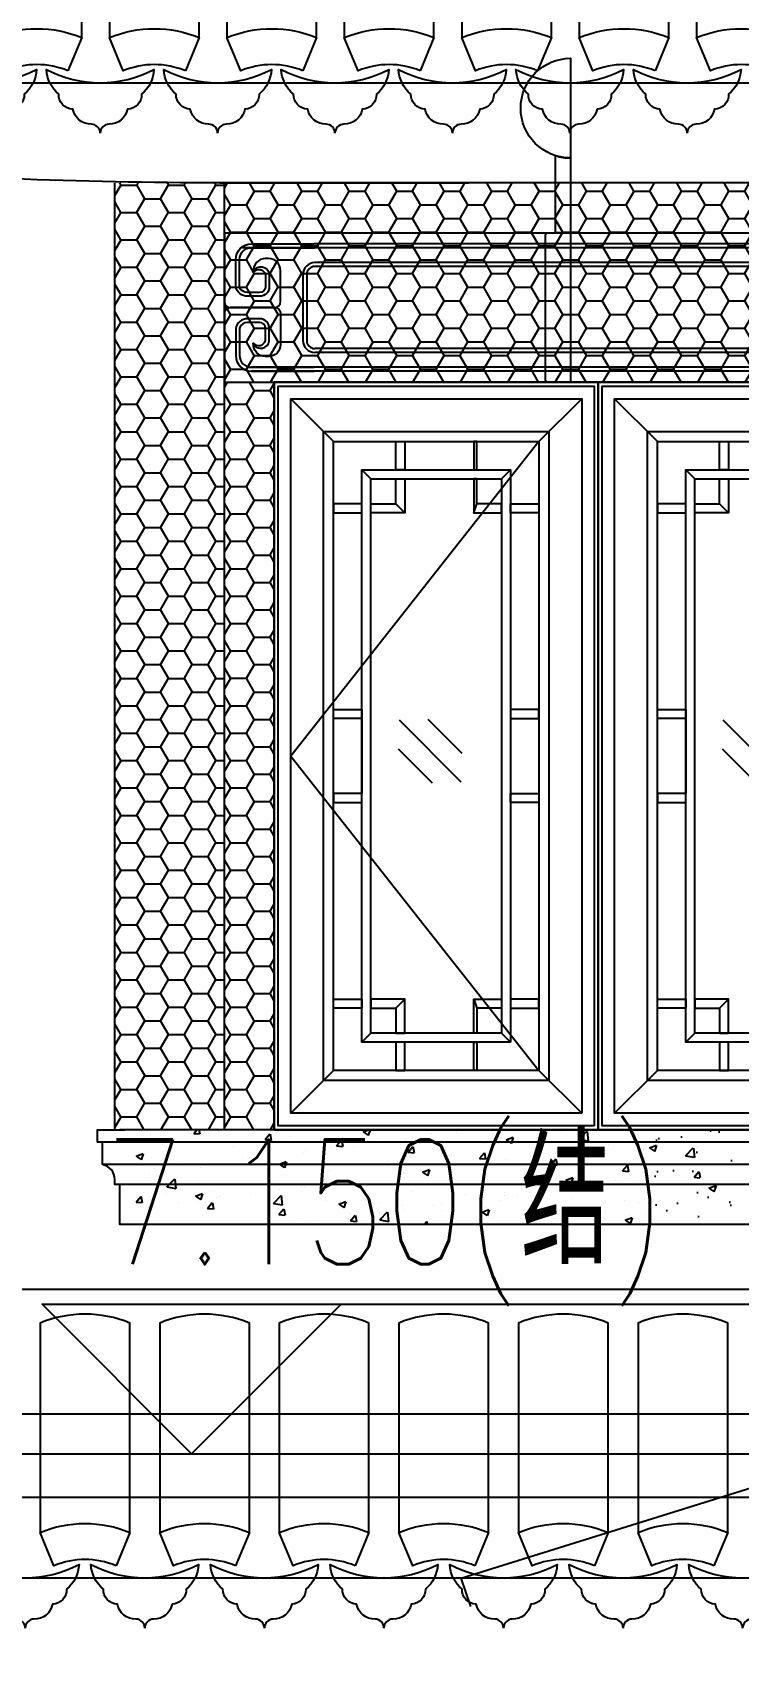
# Model space of a CAD drawing. Extents: x 296441 to 853063, y 459050 to 1117990.
# Drawn here: x 658513 to 659930, y 1060328 to 1063606 of the extents above; entities that cross this region are included whole.
import ezdxf

# ---------------------------------------------------------------- set-up
doc = ezdxf.new("R2010")
doc.units = 0
doc.header["$LTSCALE"] = 1000
for name, pattern in [('CENTER-1', [10, 6.25, -1.25, 1.25, -1.25]), ('CENTER2', [28.574999999999996, 19.05, -3.174999999999999, 3.174999999999999, -3.174999999999999]), ('E4-ELEV-S$0$HIDDEN2', [4.762499999999999, 3.175, -1.5875])]:
    doc.linetypes.add(name, pattern=pattern)
for name, color, linetype in [('00-景观-剖', 6, 'Continuous'), ('95', 95, 'Continuous'), ('E4-ELEV-S$0$$0$A-ELEV-HEVY', 2, 'Continuous'), ('E4-ELEV-S$0$A-ELEV-HDDN', 161, 'E4-ELEV-S$0$HIDDEN2'), ('E4-ELEV-S$0$A-ELEV-HEVY', 2, 'Continuous'), ('E4-ELEV-S$0$A-ELEV-MEDM', 4, 'Continuous'), ('E4-ELEV-S$0$A-ELEV-MEDM-HEVY', 2, 'Continuous'), ('E4-ELEV-S$0$A-ELEV-THIN', 144, 'Continuous'), ('E4-ELEV-S$0$A-ELEV-XTHIN', 5, 'Continuous'), ('E4-ELEV-S$0$LPM540255$0$A-ELEV-MEDM', 4, 'Continuous'), ('E4-ELEV-S$0$LPM540255$0$A-ELEV-THIN', 144, 'Continuous'), ('E4-ELEV-S$0$LPM540255$0$A-ELEV-THIN-GRAY', 252, 'Continuous'), ('E4-ELEV-S$0$LPM540255$0$A-WALL', 1, 'Continuous'), ('E4-TEXT-S$0$A-ANNO-LEVL', 3, 'Continuous'), ('E4-TEXT-S$0$A-ANNO-LEVL-TEXT', 255, 'Continuous'), ('G-GRID', 8, 'CENTER2'), ('G-XREF', 2, 'Continuous'), ('ZT0_默认图层-----PM、LM、DY、JD', 7, 'Continuous'), ('ZT1_通用--填充---PM、LM、DY、JD', 8, 'Continuous'), ('主框线', 4, 'Continuous'), ('副框内口线', 6, 'Continuous'), ('花格栅', 6, 'Continuous'), ('铝合金花格条', 5, 'Continuous')]:
    doc.layers.add(name, color=color, linetype=linetype)
doc.layers.add('E4-ELEV-S$0$ENTR-DETL-P$0$A-ANNO-NPLT', color=215, linetype='Continuous', plot=False)
doc.layers.add('E4-TEXT-S$0$A-ANNO-NPLT', color=215, linetype='Continuous', plot=False)
doc.styles.add('E4-TEXT-S$0$GOA_01_thin_0.75', font='romans.shx', dxfattribs={"width": 0.75, "bigfont": 'hzdx.shx'})

# ---------------------------------------------------------------- blocks, each defined once
blk = doc.blocks.new('E4-ELEV-S$0$cfdhf')
at = {"layer": 'E4-ELEV-S$0$$0$A-ELEV-HEVY'}
blk.add_lwpolyline([(-1.164153218269348e-10, -190.000317406375), (9.999999999883585, -190.000317406375), (9.999999999883585, -110.000317406375), (19.99999999988358, -110.000317406375), (19.99999999988358, -100.000317406375, -0.3620499351813308), (44.99999999988358, -70.00031740637496), (44.99999999988358, -25.00031740637496), (54.99999999988358, -25.00031740637496), (54.99999999988358, -0.0003174063749611378), (0, 0.006060618790797889)], format="xyb", dxfattribs=at)
blk = doc.blocks.new('E4-ELEV-S$0$LPM540255$0$回纹头1A-E')
at = {"layer": 'E4-ELEV-S$0$LPM540255$0$A-ELEV-MEDM'}
for p, q in [((0, 0), (120, 0)), ((0, 0), (0, -200)), ((0, -200), (119.9999999998836, -200))]:
    blk.add_line(p, q, dxfattribs=at)
at = {"layer": 'E4-ELEV-S$0$LPM540255$0$A-ELEV-THIN'}
for points in [[(-1.164153218269348e-10, -91.99999999949068, 0.414213562390854), (7.999999999883585, -99.9999999999709), (67.00000000008731, -99.9999999999709), (7.999999999883585, -99.9999999999709), (67.00000000008731, -99.9999999999709, 0.414213562355336), (75.00000000008731, -91.9999999999709), (74.9999999999709, -50.40000000096916, 0.4142135623908541), (58.9999999999709, -34.39999999996508), (54.99999999915599, -34.39999999999418, 0.4272940225238311), (38.52088220507721, -52.43935514769692, -0.5965115786824848), (55.00000000008731, -56), (54.9999999999709, -72.0000000003929, -0.414213562355336), (46.9999999999709, -79.99999999994179), (31.00000000008731, -79.99999999991269, -0.3445430035071395), (19.99999999988358, -71.99999999991269), (19.99999999988358, -35.99999999902502, -0.414213427603688), (35.99999263870995, -19.99999999998545), (119.9999999997672, -19.99999999998545)], [(121.0000050608069, -45.00000000001455, 0.4142136971421124), (110, -56.00000000069849), (110, -143.9999999999127, 0.4142136971422424), (121.0000050606905, -154.9999999999272, 0.4142136971422424)], [(-1.164153218269348e-10, -108.0000000004511, -0.414213562390854), (7.999999999883585, -99.9999999999709), (67.00000000008731, -99.9999999999709), (7.999999999883585, -99.9999999999709), (67.00000000008731, -99.9999999999709, -0.414213562355336), (75.00000000008731, -107.9999999999709), (74.9999999999709, -149.5999999989726, -0.4142135623908541), (58.9999999999709, -165.5999999999767), (54.99999999915599, -165.5999999999476, -0.4272940225238311), (38.52088220507721, -147.5606448522449, 0.5965115786824848), (55.00000000008731, -143.9999999999418), (54.9999999999709, -127.9999999995489, 0.414213562355336), (46.9999999999709, -120), (31.00000000008731, -120.0000000000291, 0.3445430035071395), (19.99999999988358, -128.0000000000291), (19.99999999988358, -164.0000000009168, 0.414213427603688), (35.99999263870995, -179.9999999999563), (119.9999999997672, -179.9999999999563)]]:
    blk.add_lwpolyline(points, format="xyb", dxfattribs=at)
at = {"layer": 'E4-ELEV-S$0$LPM540255$0$A-ELEV-THIN-GRAY'}
for points in [[(38.48250360201928, -51.30087691385415, -0.7201932216565652), (60.00000000008731, -55.36506726680091), (59.9999999999709, -72.000000000422, -0.4142135623556092), (46.9999999999709, -84.99999999994179), (31.00000000008731, -84.99999999991269, -0.3693926074614691), (14.99999999988358, -71.99999999979627), (14.99999999988358, -35.99999999902502, -0.4142134276036953), (35.9999903383432, -14.99999999998545), (119.9999999997672, -14.99999999998545)], [(121.0000073611736, -40.00000000001455, 0.4142136971425143), (105, -56.00000000100408), (105, -143.9999999999127, 0.4142136971418046), (121.0000073611736, -159.9999999999272)], [(38.48250360201928, -148.6991230860876, 0.7201932216565652), (60.00000000008731, -144.6349327331409), (59.9999999999709, -127.9999999995198, 0.4142135623556092), (46.9999999999709, -115), (31.00000000008731, -115.0000000000291, 0.3693926074614691), (14.99999999988358, -128.0000000001455), (14.99999999988358, -164.0000000009168, 0.4142134276036953), (35.9999903383432, -184.9999999999563), (119.9999999997672, -184.9999999999563)]]:
    blk.add_lwpolyline(points, format="xyb", dxfattribs=at)
blk = doc.blocks.new('E4-ELEV-S$0$huixingwen111')
at = {"layer": 'E4-ELEV-S$0$A-ELEV-MEDM'}
for p, q in [((3.000015183177311, 300.0000000001164), (2800.000000006185, 300.0000000001164)), ((3.000015183177311, 8.731149137020111e-11), (2800.000000006185, 8.731149137020111e-11))]:
    blk.add_line(p, q, dxfattribs=at)
at = {"layer": 'E4-ELEV-S$0$LPM540255$0$A-ELEV-THIN'}
for p, q in [((2618.499992415804, 270.0000000001237), (33.59779423699365, 270.0000000002401)), ((2618.499992415804, 232.5000000000073), (181.5000000001164, 232.5000000000728)), ((2618.499992415804, 67.50000000011642), (181.5000075911084, 67.50000000013824)), ((2618.499992415804, 30.00000000000728), (53.99995055526961, 30.00000000012369))]:
    blk.add_line(p, q, dxfattribs=at)
at = {"layer": 'E4-ELEV-S$0$LPM540255$0$A-ELEV-THIN-GRAY'}
for p, q in [((2618.499992415804, 277.5000000001164), (179.9999999997235, 277.500000000131)), ((2618.499992415804, 240.0000000000073), (181.5000110418332, 240.0000000000728)), ((2618.499992415804, 60.00000000011642), (181.4999999993743, 60.00000000013097)), ((2618.499992415804, 22.50000000000728), (53.9999433538178, 22.50000000012369))]:
    blk.add_line(p, q, dxfattribs=at)
at = {"layer": 'E4-ELEV-S$0$LPM540255$0$A-WALL', "yscale": 1.500000000000582, "zscale": 1.500000000000582}
for p, xscale in [((0, 300.0000000001164), 1.500000000000582), ((2800.000000006185, 300.0000000044456), -1.500000000000582)]:
    blk.add_blockref('E4-ELEV-S$0$LPM540255$0$回纹头1A-E', p, dxfattribs=dict(at, xscale=xscale))
blk = doc.blocks.new('E4-ELEV-S$0$歇山-标准侧')
at = {"layer": 'E4-ELEV-S$0$A-ELEV-MEDM'}
for p, q in [((1989.574608374242, 1181.594348318409), (2056.954971940111, 1181.594348318409)), ((2057.938677372498, 1153.861710831057), (2057.46882895389, 1176.362101971637)), ((1930.034258659784, 964.4346766248345), (1944.844380883354, 948.9000106249005)), ((1834.22637700531, 826.4536259737797), (1831.453209308296, 810.91895997338)), ((1831.453209308296, 810.91895997338), (1852.74712081402, 798.345344166737)), ((1729.43536065807, 714.6337557411753), (1753.563146066706, 700.6441859300248)), ((1666.64771307804, 563.7698843665421), (1666.64771307804, 536.163464655634)), ((1666.64771307804, 536.163464655634), (1623.681401803013, 507.5746035827324)), ((1585.255142381269, 507.5746035827324), (1573.810236465506, 499.7994852131233)), ((1573.810236465506, 499.7994852131233), (1576.410197018267, 478.0822369372472)), ((1623.681401803013, 507.5746035827324), (1585.255142381269, 507.5746035827324)), ((1498.946563646517, 475.9843682111241), (1498.946563646517, 428.8542521474883)), ((1576.4101970185, 478.0822369372472), (1502.11697851037, 475.9843682111241)), ((1498.946563646517, 428.8542521474883), (1528.871813959995, 419.3953459137119)), ((1528.871813959995, 425.9706569076516), (1655.505989812402, 425.9706569076516)), ((1528.871813959995, 425.9706569076516), (1528.871813959995, 419.3953459137119)), ((1655.505989812402, 425.9706569076516), (1689.078081335028, 417.0032524876297)), ((1689.078081335028, 417.0032524876297), (1689.078081335028, 346.1445039873943)), ((1764.05674207522, 316.5966063099913), (1689.078081335028, 346.1445039873943)), ((1764.05674207522, 316.5966063099913), (1740.806588601175, 250.7774741277099)), ((1720.389946985146, 211.0755214067176), (1720.389946985146, 89.60634798370302)), ((1701.005693813873, 89.60634798370302), (1701.005693813873, 183.8016897961497)), ((1562.064071488188, 124.6146070919931), (1424.62489004372, 107.2045538290404)), ((1306.612876514293, 94.42729178629816), (1295.313957632607, 36.90915184188634)), ((1306.612876514293, 94.42729178629816), (1295.313957632607, 36.90915184188634)), ((1715.211724985245, 84.42812598403543), (1706.183915814006, 84.42812598403543)), ((1295.313957632607, 36.90915184188634), (1135.933057856135, 49.309933825396)), ((1295.313957632607, 36.90915184188634), (1135.933057856135, 49.309933825396))]:
    blk.add_line(p, q, dxfattribs=at)
for centre, radius, start, end in [((1412.334305062279, 1468.346894805785), 644.5412249690828, 296.2669937401397, 333.5834406220644), ((2024.623244471935, 1183.837577750441), 35.12034980756928, 183.6621256014461, 282.1680252529459), ((2030.573749066418, 1176.362101971637), 26.89507988733021, 273.0950593946383, 11.21802127661426), ((2035.128495898185, 1156.520278851036), 22.96458932374894, 288.1451681910186, 353.3520672662202), ((2423.199771390617, 6030.255778597668), 5427.143023274036, 244.537985614075, 254.4881045799999), ((1570.64667982221, 1279.853352841455), 478.1719075071324, 318.7279981135825, 341.9620216033875), ((2022.586987417511, 1198.621324526146), 66.88836849820377, 272.3392693149549, 287.1227589128908), ((1368.672919280914, 1358.223709063139), 706.7668945757389, 311.2014603313185, 324.6092542997498), ((1235.563552005769, 1648.769644852262), 888.0560095794029, 252.7199426489645, 301.3493511070309), ((1551.097659962339, 1110.013254710473), 433.7387274557778, 294.277969306935, 314.0641650329893), ((1716.718545574084, 696.007605873514), 37.13519166619599, 295.9837296645107, 7.17248445638002), ((1605.553034007171, 677.5118746482767), 128.3014931528567, 298.9054671468698, 353.3374314651888), ((1852.780317567842, 168.0946481684223), 139.1925489650019, 143.5573682523586, 162.0138450842514), ((1630.488214833982, 190.9038017122075), 61.26672068315759, 328.2186206201019, 12.19870253224276), ((1635.70166395008, 162.0064863543957), 68.84509575495693, 18.45641900321601, 41.73330082249451), ((1581.42462816005, 151.4221282200888), 33.06772359390928, 196.8425823214462, 261.7375797198549), ((1649.530764036201, 160.0357680204324), 33.06772359390928, 292.6787061863859, 357.5737036004757), ((1329.770109645644, 118.0327339000069), 33.06772359393472, 196.8425823214462, 241.8881586078093), ((1397.876245521795, 126.6463737003505), 33.06772359390928, 292.6787061863859, 323.989077313485), ((1397.876245521795, 126.6463737003505), 33.06772359390928, 292.6787061863859, 323.989077313485), ((1612.018980349734, 136.2025233828463), 39.44350919701522, 206.3463534965254, 264.7999707433548), ((1612.018980349734, 136.2025233828463), 39.44350919701522, 206.3463534965254, 264.7999707433548), ((1653.520150832454, 72.91348203131929), 32.21109745441515, 120.9986230056416, 155.3225652541167), ((1623.688905346295, 137.6784627991728), 39.44350919701522, 289.6163151847314, 348.0699324105252), ((1110.587787357479, 79.53256906988099), 39.44350919701522, 310.8832665814672, 343.6509912410173), ((1329.770109645877, 118.0327339009382), 33.06772359483405, 241.8881586078093, 261.7375797198549), ((1329.770109645877, 118.0327339009382), 33.06772359483405, 241.8881586078093, 261.7375797198549), ((1360.364461835328, 102.8131290627643), 39.44350919701522, 206.3463534965254, 264.7999707433548), ((1360.364461835328, 102.8131290627643), 39.44350919701522, 206.3463534965254, 264.7999707433548), ((1401.865632317815, 39.52408771123737), 32.21109745441515, 120.9986230056416, 155.3225652541167), ((1401.865632317815, 39.52408771123737), 32.21109745441515, 120.9986230056416, 155.3225652541167), ((1372.034386831889, 104.2890684790909), 39.44350919701522, 289.6163151847314, 348.0699324105252), ((1372.034386831889, 104.2890684790909), 39.44350919701522, 289.6163151847314, 348.0699324105252), ((1599.251273914328, 66.04989254521206), 32.21109745441515, 39.09372066061793, 73.41766288387977), ((1599.251273914328, 66.04989254521206), 32.21109745441515, 39.09372066061793, 73.41766288387977), ((1622.050218718912, 207.4881493397988), 117.7883220738937, 269.0901812610056, 269.5454945690967), ((1706.183915814006, 89.60634798370302), 5.178222000000003, 180, 270), ((1715.211724985245, 89.60634798370302), 5.178222000000003, 270, 0), ((1098.83883401411, 78.96016892557964), 39.44350919701522, 201.9274122973871, 217.2655814483861), ((1098.83883401411, 78.96016892557964), 39.44350919701522, 217.2655814483861, 260.3810295706576), ((1080.703917195176, 9.999812683090568), 32.21109745441515, 34.67477946357263, 68.99872172315337), ((1080.703917195176, 9.999812683090568), 32.21109745441515, 34.67477946357263, 68.99872172315337), ((1135.3403011552, 12.66165609750897), 32.21109745441515, 116.5796818365638, 150.9036240732215), ((1135.3403011552, 12.66165609750897), 32.21109745441515, 116.5796818365638, 150.9036240732215), ((1110.587787357479, 79.53256906988099), 39.44350919701522, 285.1973739874126, 310.8832665814672), ((1110.587787357479, 79.53256906988099), 39.44350919701522, 285.1973739874126, 310.8832665814672), ((1347.596755399922, 32.66049822513014), 32.21109745441515, 39.09372066061793, 73.41766288387977), ((1347.596755399922, 32.66049822513014), 32.21109745441515, 39.09372066061793, 73.41766288387977)]:
    blk.add_arc(centre, radius, start, end, dxfattribs=at)
at = {"layer": 'E4-ELEV-S$0$A-ELEV-MEDM-HEVY'}
blk.add_line((1.699518179520965e-06, 3.725290298461914e-09), (-499.9999999999709, 3.725290298461914e-09), dxfattribs=at)
blk.add_line((1.699518179520965e-06, 3.725290298461914e-09), (-499.9999999999709, 3.725290298461914e-09), dxfattribs=at)
for centre, radius, start, end in [((-27.13426432028064, 11903.85003999108), 11903.88096556716, 274.1615167951015, 274.5765213657625), ((182.8985732340661, 7243.284182474017), 7243.308409298905, 275.8620309257637, 277.0194885439747), ((182.8985732340661, 7243.284182474017), 7243.308409298905, 275.8620309257637, 277.0194885439747), ((-27.13426489094854, 11903.85004724981), 11903.88097284817, 270.1306028015816, 274.1615167951015)]:
    blk.add_arc(centre, radius, start, end, dxfattribs=at)
at = {"layer": 'E4-ELEV-S$0$A-ELEV-THIN'}
for p, q in [((1930.034258659784, 964.4346766248345), (1873.18740500728, 964.4346766248345)), ((1873.18740500728, 964.4346766248345), (1889.834532483801, 948.9000106249005)), ((1944.844380883354, 948.9000106249005), (1889.834532483801, 948.9000106249005)), ((1760.676161296986, 826.4536259737797), (1757.902993599972, 810.91895997338)), ((1834.22637700531, 826.4536259737797), (1760.676161296986, 826.4536259737797)), ((1831.453209308296, 810.91895997338), (1757.902993599972, 810.91895997338)), ((1772.736822476465, 810.91895997338), (1794.030733982421, 798.345344166737)), ((1852.74712081402, 798.345344166737), (1794.030733982421, 798.345344166737)), ((1729.43536065807, 714.6337557411753), (1649.540339635074, 714.6337557411753)), ((1649.540339635074, 714.6337557411753), (1673.232224781153, 700.6441859300248)), ((1753.563146066706, 700.6441859300248), (1673.232224781153, 700.6441859300248)), ((1585.197413391754, 564.8213731544092), (1585.197413391754, 536.163464655634)), ((1585.197413391754, 563.7698843665421), (1666.64771307804, 563.7698843665421)), ((1585.197413391754, 536.163464655634), (1532.709060142835, 507.5746035827324)), ((1666.64771307804, 536.163464655634), (1585.197413391754, 536.163464655634)), ((1521.963301543001, 521.7682007751428), (1487.637868160004, 499.4317821809091)), ((1573.810236465506, 499.7994852131233), (1487.637868160004, 499.4317821809091)), ((1487.637868160004, 499.4317821809091), (1490.227146985329, 477.8037574635819)), ((1532.709060142835, 507.5746035827324), (1521.963301543001, 521.7682007751428)), ((1585.255142381269, 507.5746035827324), (1532.709060142835, 507.5746035827324)), ((1412.643428301759, 483.8819429604337), (1412.643428301759, 425.1048494577408)), ((1493.397561849182, 477.8037574635819), (1415.813843165379, 483.8819429604337)), ((1502.11697851037, 475.9843682111241), (1415.813843165379, 483.8819429604337)), ((1528.871813959995, 383.2308035115711), (1412.643428301759, 425.1048494577408)), ((1557.89444065452, 417.0032524876297), (1528.871813959995, 425.9706569076516)), ((1528.871813959995, 419.3953459137119), (1528.871813959995, 383.2308035115711)), ((1557.89444065452, 417.0032524876297), (1689.078081335028, 417.0032524876297)), ((1557.89444065452, 345.4685878967866), (1557.89444065452, 417.0032524876297)), ((1637.650626515358, 314.5804747170769), (1557.89444065452, 345.4685878967866)), ((1637.8833552672, 314.691302340012), (1661.126053448854, 248.8932754322886)), ((1685.831663679885, 209.9976179860532), (1720.389946985146, 211.0755214067176))]:
    blk.add_line(p, q, dxfattribs=at)
for centre, radius, start, end in [((1265.203130220849, 1495.143420771696), 807.0295220756068, 304.9693747245255, 334.2050259213987), ((2023.027172950184, 1177.664403346367), 45.93282474003929, 227.198727413928, 272.857653131345), ((2152.963874667737, 5437.107608536258), 4846.3336693051, 244.5611003516773, 255.6448268103759), ((2227.8480903421, 5625.86325267842), 5073.664973616526, 244.7639143257717, 255.3305882455913), ((2411.432153764734, 6101.790040267166), 5632.368548867882, 245.2292575734975, 254.6868800295148), ((2169.893892167223, 5481.505587110296), 4945.1896873904, 244.7137590927619, 255.5346398267261), ((1454.256370246731, 1294.159596404992), 555.8169815604288, 300.6141228131049, 321.5980135863578), ((1454.256370246731, 1294.159596404992), 555.8169815604288, 300.6141228131049, 321.5980135863578), ((3025.691488954559, 8396.833913603798), 8145.804320366338, 248.2640610532893, 254.958193990054), ((1236.131919802254, 1663.430772865657), 964.3347994732785, 252.8268820366579, 300.6500271080029), ((1222.445789110468, 1673.107667829376), 1021.417813197765, 253.6324403816677, 300.3362907433498), ((1225.671943997353, 1692.381537612528), 1014.958965048192, 253.8281006369892, 300.2713252977943), ((1417.915641472762, 1283.924166154116), 614.2062806385669, 288.5699424226397, 307.7603113156127), ((1560.806573358219, 1145.622432333417), 396.1576010894355, 296.7525703695703, 302.3415032526664), ((1224.444394089835, 1630.886809586547), 1007.359311376853, 252.6449978395941, 292.7201374066236), ((1636.387624288531, 696.007605873514), 37.13519166619599, 295.9837296645107, 7.17248445638002), ((1525.222112721385, 677.5118746482767), 128.3014931528567, 298.9054671468698, 353.3374314651888), ((1202.461978837469, 1453.013391025364), 967.6134027785832, 252.5103467138861, 293.4316883206267), ((1459.692731707211, 337.2621098291129), 99.64930434497875, 66.80137954005774, 118.1738730014246), ((1624.247884153476, 197.9886433989741), 161.7192428044881, 66.36672456124246, 114.2236965542351), ((1701.67065095072, 228.0980567596853), 107.6000564334951, 90.196164243289, 126.5113010124422), ((1702.178656397242, 202.9405850586481), 61.61952581275882, 90.81492846144441, 131.7765403438281), ((1703.198574495123, 206.4633918097243), 58.12142992667493, 49.67974608480628, 91.86970795778238), ((1201.687327672815, -70.22547898627818), 559.3931731479777, 29.80659111680115, 34.78322266048583)]:
    blk.add_arc(centre, radius, start, end, dxfattribs=at)
blk = doc.blocks.new('E4-ELEV-S$0$gf')
at = {"layer": 'E4-ELEV-S$0$A-ELEV-HDDN'}
blk.add_lwpolyline([(-2674.701817638706, 124.1281758414116), (-2700.000000013737, 199.9999999999709), (-1900.000000013737, 450), (-1700.000000013737, 449.9999999999563), (-900.0000000068685, 800), (0, 1360.000000004264)], dxfattribs=at)
at = {"layer": 'E4-ELEV-S$0$A-ELEV-HEVY', "ltscale": 0.1}
blk.add_line((0, 0), (-1409.610055817175, 0), dxfattribs=at)
at = {"layer": 'E4-ELEV-S$0$A-ELEV-HEVY'}
blk.add_lwpolyline([(-3399.184661402367, 1181.59434831595), (-3277.108580797561, 1011.992952061286), (-3107.189093829482, 890.3600165588723), (-2753.933394553722, 767.3986762214045), (-2381.383194629103, 800.796711593568), (-1933.341728026513, 946.3692391551449), (-1499.612593578291, 1130.24842379379), (-283.5938051886624, 1782.459552553948), (-164.584300926188, 1830.696727449795), (0, 1853.711452170897)], dxfattribs=at)
at = {"layer": 'E4-ELEV-S$0$A-ELEV-MEDM', "ltscale": 0.1}
blk.add_lwpolyline([(0, 1853.71145217093, 0.1398354800039688), (-316.5423939216416, 1763.418145133022), (-1499.612593578291, 1130.248423793782), (-1499.612593578291, 1130.248423793782)], format="xyb", dxfattribs=at)
at = {"layer": 'E4-ELEV-S$0$A-ELEV-THIN'}
blk.add_line((-1234.358439884614, 777.9200457697079), (0, 777.9200457697007), dxfattribs=at)
for points in [[(0, 1782.714847440322, 0.1404183720010244), (-280.1135535069043, 1702.466384565181), (-1480.839378079399, 1060.655700971336)], [(0, 1757.714847440322, 0.1404183720010244), (-280.1135535069043, 1677.466384565181), (-1471.286585579743, 1037.859651243394)], [(0, 1732.714847440322, 0.1404183720010244), (-280.1135535069043, 1652.466384565181), (-1467.211946098949, 1010.138508141936)], [(0, 1707.714847440322, 0.1404183720010244), (-280.1135535069043, 1627.466384565181), (-1461.144673137809, 987.6469936767462)], [(0, 1565.283029191138, 0.1430844429118315), (-208.1112211394357, 1504.483310678792), (-1539.973848623107, 782.951489121042)], [(-1686.427215351374, 291.4999984212845), (-1686.427216222044, 579.9200351212639, 0.199999999910216), (-1866.427216181997, 579.9200350942556), (-1866.427215383388, 291.499998503823)], [(-1450.784162068274, 291.4999991326331), (-1450.784162938944, 579.9200358326052, 0.199999999910216), (-1630.784162898897, 579.9200358055969), (-1630.784162100405, 291.4999992151716)], [(-1215.14110878529, 291.4999998439744), (-1215.14110965596, 579.9200365439538, 0.199999999910216), (-1395.141109615914, 579.9200365169454), (-1395.141108817304, 291.4999999265128)], [(-979.4980555021903, 291.5000005553229), (-979.4980563728604, 579.9200372553023, 0.199999999910216), (-1159.498056332814, 579.920037228294), (-1159.498055534321, 291.5000006378614)], [(-743.8550022192067, 291.5000010309741), (-743.8550030898768, 579.9200377309535, 0.199999999910216), (-923.85500304983, 579.9200377039451), (-923.8550022513373, 291.5000011135126)], [(-508.2119489362231, 291.5000017423226), (-508.2119498068932, 579.920038442302, 0.199999999910216), (-688.2119497668464, 579.9200384152937), (-688.2119489682373, 291.5000018248611)], [(-272.568895653123, 291.5000024536712), (-272.5688965237932, 579.9200391536433, 0.199999999910216), (-452.5688964837464, 579.920039126635), (-452.5688956852537, 291.5000025362096)], [(-36.92584237013943, 291.5000031650125), (-36.92584324080963, 579.9200398649918, 0.199999999910216), (-216.9258432007628, 579.9200398379835), (-216.9258424021536, 291.5000032475509)], [(-1922.070268540294, 291.4999980606517), (-1922.070269356132, 579.9200350942556, 0.195296379146535), (-2102.070269316086, 540.1774712007027), (-2102.070268573822, 291.4999980336434)], [(-2157.713321823278, 291.5000395225798), (-2157.713322639116, 507.307472320419, 0.1979438243876192), (-2337.713322599069, 481.2956052926893), (-2337.713321856805, 291.5000394955714)], [(-2393.356375106378, 291.5000387907057), (-2393.356375922216, 444.1047492322541, 0.1979438243876192), (-2573.356375882169, 418.0928822046408), (-2573.356375139905, 291.5000387638138)], [(-2628.999428482028, 291.4999589571817), (-2628.999429297866, 383.5581533302175, 0.1979438243876192), (-2808.999429257819, 357.5462863024877), (-2808.999428515555, 291.4999589301733)], [(-2656.691695593065, 225.038360454826, 0.1999999998863418), (-2781.30708027049, 225.0383604948729), (-2808.999428436859, 291.4999958730623, -0.1999999999128089), (-2628.999428389361, 291.4999959266133), (-2656.691776481224, 225.0383604948729)], [(-2421.048642310081, 225.0383611661673, 0.1999999998863418), (-2545.664026987506, 225.0383612062142), (-2573.356375153875, 291.4999965844036, -0.1999999999128089), (-2393.356375106378, 291.4999966379546), (-2421.048723198241, 225.0383612062142)], [(-2185.405589026981, 225.0383618775159, 0.1999999998863418), (-2310.020973704406, 225.0383619175627), (-2337.713321870775, 291.4999972957521, -0.1999999999128089), (-2157.713321823278, 291.4999973493032), (-2185.405669915141, 225.0383619175627)], [(-1949.762535743997, 225.0383625888644, 0.1999999998863418), (-2074.377920421422, 225.0383626289113), (-2102.070268587791, 291.4999980071007, -0.1999999999128089), (-1922.070268540294, 291.4999980606517), (-1949.762616632157, 225.0383626289113)], [(-1714.119482460897, 225.0383630645156, 0.1999999998863418), (-1838.734867138322, 225.0383631045624), (-1866.427215304691, 291.4999984827518, -0.1999999999128089), (-1686.427215257194, 291.4999985363029), (-1714.119563349057, 225.0383631045624)], [(-1478.476429177914, 225.0383637758641, 0.1999999998863418), (-1603.091813855339, 225.038363815911), (-1630.784162021708, 291.4999991941004, -0.1999999999128089), (-1450.78416197421, 291.4999992476514), (-1478.476510066073, 225.038363815911)], [(-1242.833375894814, 225.0383644872054, 0.1999999998863418), (-1367.448760572239, 225.0383645272523), (-1395.141108738608, 291.4999999054417, -0.1999999999128089), (-1215.14110869111, 291.4999999589927), (-1242.833456782973, 225.0383645272523)], [(-1007.19032261183, 225.0383651985539, 0.1999999998863418), (-1131.805707289255, 225.0383652386008), (-1159.498055455624, 291.5000006167902, -0.1999999999128089), (-979.4980554081267, 291.5000006703413), (-1007.19040349999, 225.0383652386008)], [(-771.5472693287302, 225.0383656742051, 0.1999999998863418), (-896.1626540061552, 225.038365714252), (-923.8550021725241, 291.5000010924414, -0.1999999999128089), (-743.8550021250267, 291.5000011459924), (-771.5473502168898, 225.038365714252)], [(-535.9042160457466, 225.0383663855537, 0.1999999998863418), (-660.5196007231716, 225.0383664256005), (-688.2119488895405, 291.5000018037899, -0.1999999999128089), (-508.2119488420431, 291.500001857341), (-535.9042969339062, 225.0383664256005)], [(-300.2611627626466, 225.0383670969022, 0.1999999998863418), (-424.8765474400716, 225.0383671369491), (-452.5688956064405, 291.5000025151385, -0.1999999999128089), (-272.568895558943, 291.5000025686895), (-300.2612436508061, 225.0383671369491)], [(-64.61810947966296, 225.0383678082435, 0.1999999998863418), (-189.233494157088, 225.0383678482904), (-216.9258423234569, 291.5000032264797, -0.1999999999128089), (-36.92584227595944, 291.5000032800308), (-64.61819036782254, 225.0383678482904)], [(-2827.716432870133, 99.999994253958, 0.4086840473709477), (-2845.375969049288, 117.996774114421, -0.3710916077769059), (-2882.557242464973, 148.2109088699654, -0.424353686270066), (-2910.844335919013, 178.1812249792129, -0.213335491750496), (-2935.716439595213, 227.5605293956905, 0.2445723906024019), (-2719.716839277884, 227.5605293821864, -0.213335491750496), (-2744.588942920556, 178.181224992717, -0.424353686270066), (-2772.876036328031, 148.2109088834695, -0.3710916077769059), (-2810.057309737196, 117.9967740473658, 0.4086840473709477), (-2827.716845922871, 99.99999422694964)], [(-2592.073379587149, 99.99999496529927, 0.4086840473709477), (-2609.732915766304, 117.9967748257623, -0.3710916077769059), (-2646.914189181989, 148.2109095813066, -0.424353686270066), (-2675.20128263603, 178.1812256905541, -0.213335491750496), (-2700.07338631223, 227.5605301070318, 0.2445723906024019), (-2484.0737859949, 227.5605300935276, -0.213335491750496), (-2508.945889637573, 178.1812257040583, -0.424353686270066), (-2537.232983045047, 148.2109095948108, -0.3710916077769059), (-2574.414256454213, 117.996774758707, 0.4086840473709477), (-2592.073792639887, 99.99999493829091)], [(-2356.430326304049, 99.99999567664781, 0.4086840473709477), (-2374.089862483204, 117.9967755371108, -0.3710916077769059), (-2411.271135898889, 148.2109102926552, -0.424353686270066), (-2439.55822935293, 178.1812264019027, -0.213335491750496), (-2464.43033302913, 227.5605308183804, 0.2445723906024019), (-2248.4307327118, 227.5605308048762, -0.213335491750496), (-2273.302836354473, 178.1812264154069, -0.424353686270066), (-2301.589929761947, 148.2109103061593, -0.3710916077769059), (-2338.771203171113, 117.9967754700556, 0.4086840473709477), (-2356.430739356787, 99.99999564963946)], [(-2120.787273021066, 99.99999638799636, 0.4086840473709477), (-2138.446809200221, 117.9967762484594, -0.3710916077769059), (-2175.628082615905, 148.2109110040037, -0.424353686270066), (-2203.915176069946, 178.1812271132512, -0.213335491750496), (-2228.787279746146, 227.5605315297289, 0.2445723906024019), (-2012.787679428817, 227.5605315162247, -0.213335491750496), (-2037.659783071489, 178.1812271267554, -0.424353686270066), (-2065.946876478964, 148.2109110175079, -0.3710916077769059), (-2103.128149888129, 117.9967761814041, 0.4086840473709477), (-2120.787686073803, 99.999996360988)], [(-1885.144219737966, 99.99999686364754, 0.4086840473709477), (-1902.803755917121, 117.9967767241105, -0.3710916077769059), (-1939.985029332805, 148.2109114796549, -0.424353686270066), (-1968.272122786846, 178.1812275889024, -0.213335491750496), (-1993.144226463046, 227.5605320053801, 0.2445723906024019), (-1777.144626145717, 227.5605319918759, -0.213335491750496), (-1802.016729788389, 178.1812276024066, -0.424353686270066), (-1830.303823195864, 148.2109114931591, -0.3710916077769059), (-1867.485096605029, 117.9967766570553, 0.4086840473709477), (-1885.144632790703, 99.99999683663918)], [(-1649.501166454982, 99.99999757499609, 0.4086840473709477), (-1667.160702634137, 117.9967774354591, -0.3710916077769059), (-1704.341976049822, 148.2109121910034, -0.424353686270066), (-1732.629069503862, 178.181228300251, -0.213335491750496), (-1757.501173180062, 227.5605327167286, 0.2445723906024019), (-1541.501572862733, 227.5605327032245, -0.213335491750496), (-1566.373676505405, 178.1812283137551, -0.424353686270066), (-1594.66076991288, 148.2109122045076, -0.3710916077769059), (-1631.842043322045, 117.9967773684039, 0.4086840473709477), (-1649.50157950772, 99.99999754798773)], [(-1413.858113171882, 99.99999828633736, 0.4086840473709477), (-1431.517649351037, 117.9967781468004, -0.3710916077769059), (-1468.698922766722, 148.2109129023447, -0.424353686270066), (-1496.986016220762, 178.1812290115922, -0.213335491750496), (-1521.858119896962, 227.5605334280699, 0.2445723906024019), (-1305.858519579633, 227.5605334145657, -0.213335491750496), (-1330.730623222305, 178.1812290250964, -0.424353686270066), (-1359.01771662978, 148.2109129158489, -0.3710916077769059), (-1396.198990038945, 117.9967780797451, 0.4086840473709477), (-1413.85852622462, 99.999998259329)], [(-1178.215059888898, 99.9999989976859, 0.4086840473709477), (-1195.874596068054, 117.9967788581489, -0.3710916077769059), (-1233.055869483738, 148.2109136136933, -0.424353686270066), (-1261.342962937779, 178.1812297229408, -0.213335491750496), (-1286.215066613979, 227.5605341394185, 0.2445723906024019), (-1070.21546629665, 227.5605341259143, -0.213335491750496), (-1095.087569939322, 178.1812297364449, -0.424353686270066), (-1123.374663346796, 148.2109136271974, -0.3710916077769059), (-1160.555936755962, 117.9967787910937, 0.4086840473709477), (-1178.215472941636, 99.99999897067755)], [(-942.5720066057984, 99.99999947333708, 0.4086840473709477), (-960.2315427849535, 117.9967793338001, -0.3710916077769059), (-997.4128162006382, 148.2109140893444, -0.424353686270066), (-1025.699909654679, 178.1812301985919, -0.213335491750496), (-1050.572013330879, 227.5605346150696, 0.2445723906024019), (-834.5724130135495, 227.5605346015655, -0.213335491750496), (-859.4445166562218, 178.1812302120961, -0.424353686270066), (-887.7316100636963, 148.2109141028486, -0.3710916077769059), (-924.9128834728617, 117.9967792667449, 0.4086840473709477), (-942.5724196585361, 99.99999944632873)], [(-706.9289533228148, 100.0000001846856, 0.4086840473709477), (-724.5884895019699, 117.9967800451486, -0.3710916077769059), (-761.7697629176546, 148.210914800693, -0.424353686270066), (-790.0568563716952, 178.1812309099405, -0.213335491750496), (-814.9289600478951, 227.5605353264182, 0.2445723906024019), (-598.9293597305659, 227.560535312914, -0.213335491750496), (-623.8014633732382, 178.1812309234447, -0.424353686270066), (-652.0885567807127, 148.2109148141972, -0.3710916077769059), (-689.2698301898781, 117.9967799780934, 0.4086840473709477), (-706.9293663755525, 100.0000001576773)], [(-471.2859000397148, 100.0000008960342, 0.4086840473709477), (-488.9454362188699, 117.9967807564972, -0.3710916077769059), (-526.1267096345546, 148.2109155120415, -0.424353686270066), (-554.4138030885952, 178.181231621289, -0.213335491750496), (-579.2859067647951, 227.5605360377667, 0.2445723906024019), (-363.2863064474659, 227.5605360242625, -0.213335491750496), (-388.1584100901382, 178.1812316347932, -0.424353686270066), (-416.4455034976127, 148.2109155255457, -0.3710916077769059), (-453.6267769067781, 117.9967806894419, 0.4086840473709477), (-471.2863130924525, 100.0000008690258)], [(-235.6428467567312, 100.0000016073755, 0.4086840473709477), (-253.3023829358863, 117.9967814678384, -0.3710916077769059), (-290.483656351571, 148.2109162233828, -0.424353686270066), (-318.7707498056116, 178.1812323326303, -0.213335491750496), (-343.6428534818115, 227.560536749108, 0.2445723906024019), (-127.6432531644823, 227.5605367356038, -0.213335491750496), (-152.5153568071546, 178.1812323461345, -0.424353686270066), (-180.8024502146291, 148.210916236887, -0.3710916077769059), (-217.9837236237945, 117.9967814007832, 0.4086840473709477), (-235.6432598094689, 100.0000015803671)], [(0.0002065262524411082, 100.0000020830339, 0.4086840473709477), (-17.65932965290267, 117.9967819434969, -0.3710916077769059), (-54.84060306858737, 148.2109166990413, -0.424353686270066), (-83.12769652262796, 178.1812328082888, -0.213335491750496), (-107.9998001988279, 227.5605372247664, 0.2445723906024019), (107.9998001185013, 227.5605372112623, -0.213335491750496), (83.127696475829, 178.1812328217929, -0.424353686270066), (54.84060306835454, 148.2109167125454, -0.3710916077769059), (17.6593296591891, 117.9967818764417, 0.4086840473709477), (-0.0002065264852717519, 100.0000020560256)]]:
    blk.add_lwpolyline(points, format="xyb", dxfattribs=at)
blk.add_lwpolyline([(0, 1446.629321941684), (-1234.358439884614, 777.9200457697079)], dxfattribs=at)
at = {"layer": 'E4-ELEV-S$0$A-ELEV-MEDM', "ltscale": 0.1, "xscale": -1}
blk.add_blockref('E4-ELEV-S$0$歇山-标准侧', (-1409.610053028562, -6.51925802230835e-09), dxfattribs=at)
blk = doc.blocks.new('20191016165059')
at = {"layer": '00-景观-剖', "ltscale": 0.04}
blk.add_lwpolyline([(-25.02937989603379, 434.9786946337554, -0.9999999999986356), (-25.02937989556813, 634.9786946337554), (-25.02937989580096, 434.9786946337554)], format="xyb", dxfattribs=at)
at = {"layer": '00-景观-剖'}
blk.add_lwpolyline([(-25.02938043333415, 434.9791200943291), (-25.02950033193338, 284.9789022264304), (-55.02949853864266, 284.9789022264304), (-55.02939237009559, 439.5852220110537)], dxfattribs=at)
blk.add_lwpolyline([(-55.02939237009559, 439.5852037066652, 0.07632086551884654), (-25.02938043333415, 434.9791200943873)], format="xyb", dxfattribs=at)
blk.add_lwpolyline([(-75.02950033033267, -10.02109776707948), (-75.02950033146772, 279.9789022264304, -0.4142135623759364), (-70.02950033146772, 284.9789022264886), (-25.02950033193338, 284.9789022264304), (-25.02950042087468, -15.02109778131125), (-70.02950033164234, -15.02109776705038, -0.4142135622960039)], format="xyb", close=True, dxfattribs=at)
blk = doc.blocks.new('单层玻璃')
at = {"layer": '95'}
for p, q in [((-1.216571543132886, -0.08520069334190339), (0.08520069322548807, 1.216571543191094)), ((-1.183139254106209, -1.183139254106209), (1.183139254106209, 1.183139254106209)), ((-0.08520069322548807, -1.216571543249302), (1.216571543132886, 0.08520069334190339))]:
    blk.add_line(p, q, dxfattribs=at)
blk = doc.blocks.new('20200327103007')
at = {"color": 8}
for p, q in [((118.8000094052404, -118.8000094052404), (33.00000940542668, -33.00000940519385)), ((531.1999905947596, -118.8000094052404), (616.999990595039, -33.00000940519385)), ((118.8000094052404, -1381.19999059476), (33.00000940542668, -1466.999990594806)), ((531.1999905947596, -1381.19999059476), (616.999990595039, -1466.999990594806))]:
    blk.add_line(p, q, dxfattribs=at)
blk.add_lwpolyline([(616.999990595039, -1466.999990594806), (33.00000940542668, -1466.999990594806), (33.00000940542668, -33.00000940519385), (616.999990595039, -33.00000940519385)], close=True)
at = {"color": 2, "ltscale": 250}
blk.add_lwpolyline([(531.1999905947596, -1381.19999059476), (118.8000094052404, -1381.19999059476), (118.8000094052404, -118.8000094052404), (531.1999905947596, -118.8000094052404)], close=True, dxfattribs=at)
at = {"layer": '主框线'}
blk.add_lwpolyline([(642, -1492), (8, -1492), (8, -8), (642, -8)], close=True, dxfattribs=at)
at = {"layer": '副框内口线', "linetype": 'CENTER-1', "ltscale": 40}
blk.add_lwpolyline([(650, -1500), (0, -1500), (0, 0), (650, 0)], close=True, dxfattribs=at)
at = {"layer": '花格栅', "color": 6, "ltscale": 250}
blk.add_lwpolyline([(551.1999905947596, -1401.19999059476), (98.80000940524042, -1401.19999059476), (98.80000940524042, -98.80000940524042), (551.1999905947596, -98.80000940524042)], close=True, dxfattribs=at)
at = {"layer": '铝合金花格条'}
for p, q in [((175.800009411294, -675), (175.8000094103627, -825)), ((474.1999905924313, -675), (474.1999905915, -825))]:
    blk.add_line(p, q, dxfattribs=at)
for points in [[(243.8000094075687, -118.8000094013987), (261.8000094075687, -118.8000094004674), (261.8000094103627, -175.8000094004674), (243.8000094103627, -175.8000094013987)], [(406.1999905942939, -118.8000094013987), (400.1999905942939, -118.8000094004674), (400.1999905915, -175.8000094004674), (406.1999905915, -175.8000094013987)], [(474.1999905915, -1324.19999059476), (175.8000094103627, -1324.19999059476), (175.8000094103627, -175.8000094055897), (474.1999905915, -175.8000094055897)], [(456.1999905915, -1306.19999059476), (193.8000094103627, -1306.19999059476), (193.8000094103627, -193.8000094055897), (456.1999905915, -193.8000094055897)], [(118.8000094061717, -243.8000094027957), (118.8000094052404, -261.8000094027957), (175.8000094052404, -261.8000094055897), (175.8000094061717, -243.8000094055897)], [(531.1999905947596, -243.8000094027957), (531.1999905956909, -261.8000094027957), (474.1999905956909, -261.8000094055897), (474.1999905947596, -243.8000094055897)], [(175.800009411294, -675), (118.800009411294, -675), (118.800009411294, -657), (175.800009411294, -657)], [(474.1999905915, -675), (531.1999905915, -675), (531.1999905915, -657), (474.1999905915, -657)], [(175.800009411294, -825), (118.800009411294, -825), (118.800009411294, -843), (175.800009411294, -843)], [(474.1999905915, -825), (531.1999905915, -825), (531.1999905915, -843), (474.1999905915, -843)], [(118.8000094061717, -1256.199990597088), (118.8000094052404, -1238.199990597088), (175.8000094052404, -1238.199990594294), (175.8000094061717, -1256.199990594294)], [(531.1999905947596, -1256.199990597554), (531.1999905956909, -1238.199990597554), (474.1999905956909, -1238.19999059476), (474.1999905947596, -1256.19999059476)], [(243.8000094075687, -1381.199990598951), (261.8000094075687, -1381.199990599882), (261.8000094103627, -1324.199990599882), (243.8000094103627, -1324.199990598951)], [(406.1999905942939, -1381.199990598951), (400.1999905942939, -1381.199990599882), (400.1999905915, -1324.199990599882), (406.1999905915, -1324.199990598951)]]:
    blk.add_lwpolyline(points, close=True, dxfattribs=at)
for points in [[(193.8000094103627, -193.8000094055897), (175.8000094103627, -175.8000094055897)], [(261.8000094094314, -261.8000094055897), (243.8000094094314, -243.8000094055897), (243.8000094094314, -193.8000094055897), (261.8000094094314, -193.8000094055897), (261.8000094094314, -261.8000094055897), (193.8000094094314, -261.8000094055897), (193.8000094094314, -243.8000094055897), (243.8000094094314, -243.8000094055897)], [(400.1999905924313, -261.8000094055897), (406.1999905924313, -243.8000094055897), (406.1999905924313, -193.8000094055897), (400.1999905924313, -193.8000094055897), (400.1999905924313, -261.8000094055897), (456.1999905924313, -261.8000094055897), (456.1999905924313, -243.8000094055897), (406.1999905924313, -243.8000094055897)], [(456.1999905915, -193.8000094055897), (474.1999905915, -175.8000094055897)], [(261.8000094094314, -1238.19999059476), (243.8000094094314, -1256.19999059476), (243.8000094094314, -1306.19999059476), (261.8000094094314, -1306.19999059476), (261.8000094094314, -1238.19999059476), (193.8000094094314, -1238.19999059476), (193.8000094094314, -1256.19999059476), (243.8000094094314, -1256.19999059476)], [(400.1999905924313, -1238.19999059476), (406.1999905924313, -1256.19999059476), (406.1999905924313, -1306.19999059476), (400.1999905924313, -1306.19999059476), (400.1999905924313, -1238.19999059476), (456.1999905924313, -1238.19999059476), (456.1999905924313, -1256.19999059476), (406.1999905924313, -1256.19999059476)]]:
    blk.add_lwpolyline(points, dxfattribs=at)
at = {"layer": '铝合金花格条', "elevation": -0.06302419923047158}
for points in [[(193.8000094103627, -1306.19999059476), (175.8000094103627, -1324.19999059476)], [(456.1999905915, -1306.19999059476), (474.1999905915, -1324.19999059476)]]:
    blk.add_lwpolyline(points, dxfattribs=at)
at = {"extrusion": (0, 0, -1), "xscale": 52.5, "yscale": 52.5, "zscale": -52.5}
blk.add_blockref('单层玻璃', (-313.1052317788854, -740.4806957957335), dxfattribs=at)
blk = doc.blocks.new('20200327103958')
at = {"ltscale": 1000}
blk.add_lwpolyline([(0, -1500), (2600, -1500), (2600, 0), (0, 0)], close=True, dxfattribs=at)
at = {"layer": 'ZT0_默认图层-----PM、LM、DY、JD', "ltscale": 1000}
for points in [[(531.1999905947596, -118.8000094052404), (33.00000940542668, -750), (531.1999905947596, -1381.19999059476)], [(2068.80000940524, -118.8000094052404), (2566.999990594573, -750), (2068.80000940524, -1381.19999059476)]]:
    blk.add_lwpolyline(points, dxfattribs=at)
at = {"ltscale": 1000}
for p in [(0, 0), (650, 0), (1300, 0), (1950, 0)]:
    blk.add_blockref('20200327103007', p, dxfattribs=at)
blk = doc.blocks.new('D4-ELEV-S$0$YQB11241799')
at = {"ltscale": 1000}
blk.add_blockref('20200327103958', (-1300.000000000116, 0), dxfattribs=at)
blk = doc.blocks.new('E4-ELEV-S')
at = {"layer": 'ZT1_通用--填充---PM、LM、DY、JD', "ltscale": 1000}
h = blk.add_hatch(dxfattribs=at)
h.set_pattern_fill('HONEY', color=256, scale=20)
h.set_pattern_definition([(0, (179.9999999849824, 7799.999999999767), (47.625, 27.4963), [31.75, -63.5]), (120, (179.9999999849824, 7799.999999999767), (-47.62499431007805, 27.49630985523391), [31.74999999999994, -63.49999999999989]), (59.99999999999999, (179.9999999849824, 7799.999999999767), (5.689921946938625e-06, 54.99260985523389), [-63.5, 31.75])])
h.paths.add_polyline_path([(179.9999999849824, 9699.99999999418), (399.9999999888241, 9699.99999999418), (399.9999999888241, 7799.999999999767), (179.9999999849824, 7799.999999999767)])
h = blk.add_hatch(dxfattribs=at)
h.set_pattern_fill('HONEY', color=256, scale=20)
h.set_pattern_definition([(0, (399.9999999850988, 9300.000000004191), (47.625, 27.4963), [31.75, -63.5]), (120, (399.9999999850988, 9300.000000004191), (-47.62499431007805, 27.49630985523391), [31.74999999999994, -63.49999999999989]), (59.99999999999999, (399.9999999850988, 9300.000000004191), (5.689921946938625e-06, 54.99260985523389), [-63.5, 31.75])])
h.paths.add_polyline_path([(3199.999999991385, 9300.000000004191), (399.9999999850988, 9300.000000004191), (399.9999999850988, 9700), (3199.999999991385, 9700)])
h = blk.add_hatch(dxfattribs=at)
h.set_pattern_fill('HONEY', color=256, scale=20)
h.set_pattern_definition([(0, (399.9999999888241, 7800.004977364792), (47.625, 27.4963), [31.75, -63.5]), (120, (399.9999999888241, 7800.004977364792), (-47.62499431007805, 27.49630985523391), [31.74999999999994, -63.49999999999989]), (59.99999999999999, (399.9999999888241, 7800.004977364792), (5.689921946938625e-06, 54.99260985523389), [-63.5, 31.75])])
h.paths.add_polyline_path([(399.9999999888241, 7800.004977364792), (499.9999999855645, 7800.004977364792), (499.9999999855645, 9299.999999999767), (399.9999999888241, 9299.999999999767)])
h = blk.add_hatch(dxfattribs=at)
h.set_pattern_fill('混凝土', color=256, scale=20)
h.set_pattern_definition([(49.99999999999999, (189.205779951415, 7609.999874944566), (143.4520365201507, -12.55042699651902), [15, -165]), (355, (189.205779951415, 7609.999874944566), (-27.7502667226, 150.4384267400024), [12, -132]), (100.4514, (201.1601159514394, 7608.95400694455), (115.7018763428043, 137.8879084121907), [12.748038, -140.2284224]), (46.18420000000002, (189.205779951415, 7649.999874944566), (213.4482097251289, -33.10380286580362), [22.49999999999994, -247.4999999999995]), (96.6356, (206.9931289514061, 7647.241213544505), (186.9325411097407, 194.8235741800883), [19.1220576, -210.3426]), (351.1842, (189.205779951415, 7649.999874944566), (186.9323890267254, 194.8237201850649), [18, -198]), (21, (209.205779951415, 7639.999874944566), (119.3814104236923, -80.52377813306776), [15, -165]), (326.0000000000001, (209.205779951415, 7639.999874944566), (48.66306638431634, 145.0300090093706), [12, -132]), (71.4514, (219.1542265514145, 7633.289553744486), (168.044525716298, 64.50609934199048), [12.748038, -140.2284224]), (37.50000000000001, (189.205779951415, 7609.999874944566), (2.431971063458134, 66.5787707662623), [0, -130.4, 0, -134, 0, -132.5]), (7.499999999999999, (189.205779951415, 7609.999874944566), (52.61390748842972, 78.88234237647205), [0, -76.39999999999999, 0, -127.4, 0, -50.5]), (327.5, (144.6057799514383, 7609.999874944566), (106.7644872344818, -4.510974346875951), [0, -50, 0, -156, 0, -207]), (317.5, (124.6057799514383, 7609.999874944566), (116.6372338684772, 20.02099646646354), [0, -65, 0, -103.6, 0, -147])])
h.paths.add_polyline_path([(189.205779951415, 7609.999874944566), (3399.999999989988, 7609.999874944566), (3399.999999989988, 7800.006252969848), (189.205779951415, 7800.006252969848)])
at = {"layer": 'E4-ELEV-S$0$A-ELEV-HDDN'}
for p, q in [((-120.0000000111759, 7230), (3719.999999988824, 7230)), ((-120.0000000111759, 7149.999999999767), (3719.999999988824, 7149.999999999767))]:
    blk.add_line(p, q, dxfattribs=at)
at = {"layer": 'E4-ELEV-S$0$A-ELEV-HEVY'}
for p, q in [((3409.999999989988, 7800.004977364792), (189.9999999855645, 7800.004977364792)), ((3409.999999989755, 7609.999874944566), (189.9999999855645, 7609.999874944566)), ((-270.0000000111759, 7480), (3869.999999988824, 7480))]:
    blk.add_line(p, q, dxfattribs=at)
at = {"layer": 'E4-ELEV-S$0$A-ELEV-MEDM'}
for p, q in [((179.9999999888241, 7799.999999999302), (179.9999999850988, 9700)), ((399.9999999888241, 7799.999999999767), (399.9999999850988, 9700)), ((403.0000151686836, 9599.999999999767), (3199.999999991385, 9599.999999999767)), ((403.0000151686836, 9299.999999999767), (3199.999999991385, 9299.999999999767))]:
    blk.add_line(p, q, dxfattribs=at)
blk.add_lwpolyline([(499.9999999888241, 7800), (499.9999999855645, 9300), (3099.999999991385, 9300.000000000233), (3099.999999991385, 7800.004593243124)], dxfattribs=at)
at = {"layer": 'E4-ELEV-S$0$A-ELEV-THIN'}
for points in [[(210.0000046459027, 6991.932408958441), (210.0000024645124, 7412.042216447415, 0.199999999910216), (30.00000250549056, 7412.042216420406), (30.00000458816066, 6991.932525954908)], [(450.000004070811, 6991.93240713561), (450.000001888955, 7412.042214623885, 0.199999999910216), (270.0000019299332, 7412.042214596877), (270.000004013069, 6991.932524132077)], [(690.0000034910627, 6991.932408304419), (690.0000013096724, 7412.042215792695, 0.199999999910216), (510.0000013506506, 7412.042215765687), (510.0000034333207, 6991.932525300886)], [(930.000002915971, 6991.932409473229), (930.000000734115, 7412.042216961505, 0.199999999910216), (750.0000007750932, 7412.042216934497), (750.000002858229, 6991.932526469696)], [(1170.000002336223, 6991.932413064176), (1170.000000154832, 7412.042220553383, 0.199999999910216), (990.0000001958106, 7412.042220526375), (990.0000022784807, 6991.932530060643)], [(1410.000001761131, 6991.932411241578), (1409.999999579275, 7412.042218729621, 0.199999999910216), (1229.999999620253, 7412.042218702612), (1230.000001703389, 6991.932528238045)], [(182.3077618221287, 6925.038261560956, 0.1999999998863418), (57.69237714470364, 6925.038261601003), (30.00002897949889, 6991.932467416627, -0.1999999999128089), (210.000029026065, 6991.932467469713), (182.3076809339691, 6925.038261601003)], [(422.3077612465713, 6925.038259737892, 0.1999999998863418), (297.6923765691463, 6925.038259777939), (270.0000284039415, 6991.932465593796, -0.1999999999128089), (450.0000284505077, 6991.932465646882), (422.3076803584117, 6925.038259777939)], [(662.3077606672887, 6925.038260906702, 0.1999999998863418), (537.6923759898636, 6925.038260946749), (510.0000278246589, 6991.932466762606, -0.1999999999128089), (690.000027871225, 6991.932466815691), (662.3076797791291, 6925.038260946749)], [(902.3077600917313, 6925.038262075512, 0.1999999998863418), (777.6923754143063, 6925.038262115559), (750.0000272491015, 6991.932467931416, -0.1999999999128089), (930.0000272956677, 6991.932467984501), (902.3076792035718, 6925.038262115559)], [(1142.307759512449, 6925.038265666692, 0.1999999998863418), (1017.692374835024, 6925.038265706738), (990.0000266698189, 6991.932471522363, -0.1999999999128089), (1170.000026716385, 6991.932471575448), (1142.307678624289, 6925.038265706738)], [(1382.307758936891, 6925.03826384386, 0.1999999998863418), (1257.692374259466, 6925.038263883907), (1230.000026094262, 6991.932469699765, -0.1999999999128089), (1410.000026140828, 6991.93246975285), (1382.307678048732, 6925.038263883907)], [(0.000458504306152463, 6800.000003541121, 0.4086840473709477), (-17.65907767484896, 6817.99678340205, -0.3710916077769059), (-54.84035109053366, 6848.210918156663, -0.424353686270066), (-83.12744454550557, 6878.181234266842, -0.213335491750496), (-107.9995482217055, 6927.560538683319, 0.2445723906024019), (108.0000520956237, 6927.560538670281, -0.213335491750496), (83.12794845295139, 6878.18123427988, -0.424353686270066), (54.84085504547693, 6848.210918171564, -0.3710916077769059), (17.65958163631149, 6817.996783334995, 0.4086840473709477), (4.545063711702824e-05, 6800.000003515044)], [(240.0004825368524, 6800.000010502758, 0.4086840473709477), (222.3409463576972, 6817.996790363686, -0.3710916077769059), (185.1596729420125, 6848.210925119231, -0.424353686270066), (156.8725794870406, 6878.181241228478, -0.213335491750496), (132.0004758108407, 6927.560545644956, 0.2445723906024019), (348.0000761281699, 6927.560545630986, -0.213335491750496), (323.1279724854976, 6878.181241241517, -0.424353686270066), (294.8408790780231, 6848.210925132269, -0.3710916077769059), (257.6596056688577, 6817.996790296631, 0.4086840473709477), (240.0000694831833, 6800.000010475749)], [(480.0004819615278, 6800.000011665514, 0.4086840473709477), (462.3409457823727, 6817.996791526442, -0.3710916077769059), (425.159672366688, 6848.210926281987, -0.424353686270066), (396.8725789117161, 6878.181242391234, -0.213335491750496), (372.0004752355162, 6927.560546807712, 0.2445723906024019), (588.0000755528454, 6927.560546793742, -0.213335491750496), (563.1279719101731, 6878.181242404273, -0.424353686270066), (534.8408785026986, 6848.210926295025, -0.3710916077769059), (497.6596050935332, 6817.996791459387, 0.4086840473709477), (480.0000689078588, 6800.000011638505)], [(720.0004813864361, 6800.000012834324, 0.4086840473709477), (702.340945207281, 6817.996792695252, -0.3710916077769059), (665.1596717915963, 6848.210927450797, -0.424353686270066), (636.8725783366244, 6878.181243560044, -0.213335491750496), (612.0004746604245, 6927.560547976522, 0.2445723906024019), (828.0000749777537, 6927.560547962552, -0.213335491750496), (803.1279713350814, 6878.181243573083, -0.424353686270066), (774.8408779276069, 6848.210927463835, -0.3710916077769059), (737.6596045184415, 6817.996792628197, 0.4086840473709477), (720.0000683327671, 6800.000012807315)], [(960.0004808066878, 6800.000014003133, 0.4086840473709477), (942.3409446275327, 6817.996793863131, -0.3710916077769059), (905.159671211848, 6848.210928618675, -0.424353686270066), (876.8725777568761, 6878.181244727923, -0.213335491750496), (852.0004740806762, 6927.5605491444, 0.2445723906024019), (1068.000074398005, 6927.560549131362, -0.213335491750496), (1043.127970755333, 6878.181244741892, -0.424353686270066), (1014.840877347859, 6848.210928632645, -0.3710916077769059), (977.6596039386932, 6817.996793796076, 0.4086840473709477), (960.0000677530188, 6800.000013976125)], [(1200.000480227172, 6800.000014608493, 0.4086840473709477), (1182.340944048017, 6817.996794469422, -0.3710916077769059), (1145.159670632333, 6848.210929224966, -0.424353686270066), (1116.872577177361, 6878.181245334214, -0.213335491750496), (1092.000473501161, 6927.560549750691, 0.2445723906024019), (1308.00007381849, 6927.560549736721, -0.213335491750496), (1283.127970175818, 6878.181245347252, -0.424353686270066), (1254.840876768343, 6848.210929238005, -0.3710916077769059), (1217.659603359178, 6817.996794402367, 0.4086840473709477), (1200.000067173503, 6800.000014581485)], [(1440.000479651848, 6800.000015771482, 0.4086840473709477), (1422.340943472693, 6817.996795632411, -0.3710916077769059), (1385.159670057008, 6848.210930387955, -0.424353686270066), (1356.872576602036, 6878.181246497203, -0.213335491750496), (1332.000472925836, 6927.56055091368, 0.2445723906024019), (1548.000073243165, 6927.560550899711, -0.213335491750496), (1523.127969600493, 6878.181246510241, -0.424353686270066), (1494.840876193019, 6848.210930400994, -0.3710916077769059), (1457.659602783853, 6817.996795565356, 0.4086840473709477), (1440.000066598179, 6800.000015744474)]]:
    blk.add_lwpolyline(points, format="xyb", dxfattribs=at)
at = {"layer": 'E4-ELEV-S$0$A-ELEV-XTHIN'}
for p, q in [((3444.999999989755, 7774.999874944566), (154.9999999855645, 7774.999874944566)), ((3444.999999989755, 7729.999874944566), (154.9999999855645, 7729.999874944566)), ((3409.999999989755, 7689.999874944566), (179.9999999855645, 7689.999874944566))]:
    blk.add_line(p, q, dxfattribs=at)
at = {"layer": 'E4-ELEV-S$0$ENTR-DETL-P$0$A-ANNO-NPLT'}
blk.add_lwpolyline([(894.1039398976136, 6843.07900211704), (875.1302739365492, 6900), (1675.130273936549, 7150), (1875.130273936549, 7149.999999999767), (2055.130273936549, 7230), (2055.130273936549, 7280.902447903994)], dxfattribs=at)
at = {"ltscale": 50}
blk.add_blockref('20191016165059', (1119.573298582225, 9315.04734705924), dxfattribs=at)
blk.add_blockref('D4-ELEV-S$0$YQB11241799', (1799.999999985681, 9299.999999999767))
at = {"layer": 'E4-ELEV-S$0$A-ELEV-HEVY'}
for name, p in [('E4-ELEV-S$0$gf', (1799.999999992549, 9700)), ('E4-ELEV-S$0$huixingwen111', (399.9999999853317, 9299.999999999767))]:
    blk.add_blockref(name, p, dxfattribs=at)
at = {"layer": 'E4-ELEV-S$0$A-ELEV-HEVY', "xscale": -1}
blk.add_blockref('E4-ELEV-S$0$cfdhf', (199.9999999855645, 7800.000192350941), dxfattribs=at)

msp = doc.modelspace()

# ---------------------------------------------------------------- linework, layer by layer
at = {"layer": 'E4-TEXT-S$0$A-ANNO-LEVL', "elevation": 5.417605915504321}
msp.add_lwpolyline([(659132.4686000086, 1061054.769549305), (658832.4686000086, 1060754.769549305), (658532.4686000086, 1061054.769549305), (660098.5983126117, 1061054.769549305)], dxfattribs=at)
at = {"layer": 'E4-TEXT-S$0$A-ANNO-NPLT', "elevation": -258.3492542400264}
msp.add_lwpolyline([(662989.0356767098, 1060667.70928949), (666688.64771255, 1060667.70928949), (666688.64771255, 1051104.769549305), (655498.4799874788, 1051104.769549305), (655498.4799874788, 1060667.70928949), (661168.4799853767, 1060667.70928949), (661664.3791118931, 1060667.70928949), (661664.3791118931, 1058224.058775914), (663215.5650045314, 1058224.058775914), (663215.5650045314, 1058684.599054593), (663412.4921526879, 1058684.599054593), (663412.4921526879, 1059765.480512004), (662989.0356767098, 1059765.480512004), (662989.0356767098, 1060667.70928949)], dxfattribs=at)
at = {"layer": 'G-GRID'}
for p, q in [((674249.8684878367, 1063504.769549305, 5.417606087174588), (592333.0773429234, 1063504.769549305, 5.417605571205094)), ((674249.8684879229, 1060504.769549305, 5.417606087174588), (592333.0773430098, 1060504.769549305, 5.417605571205094))]:
    msp.add_line(p, q, dxfattribs=at)

# ---------------------------------------------------------------- block references
at = {"layer": 'G-XREF'}
msp.add_blockref('E4-ELEV-S', (658498.479987122, 1053604.769549305, 5.417605957593833), dxfattribs=at)

# ---------------------------------------------------------------- texts
at = {"layer": 'E4-TEXT-S$0$A-ANNO-LEVL-TEXT', "style": 'E4-TEXT-S$0$GOA_01_thin_0.75', "width": 0.75}
msp.add_text('7.150(结)', height=250, dxfattribs=at).set_placement((658657.8736603488, 1061134.898772253, 5.417605915504671))

doc.saveas('drawing.dxf')
